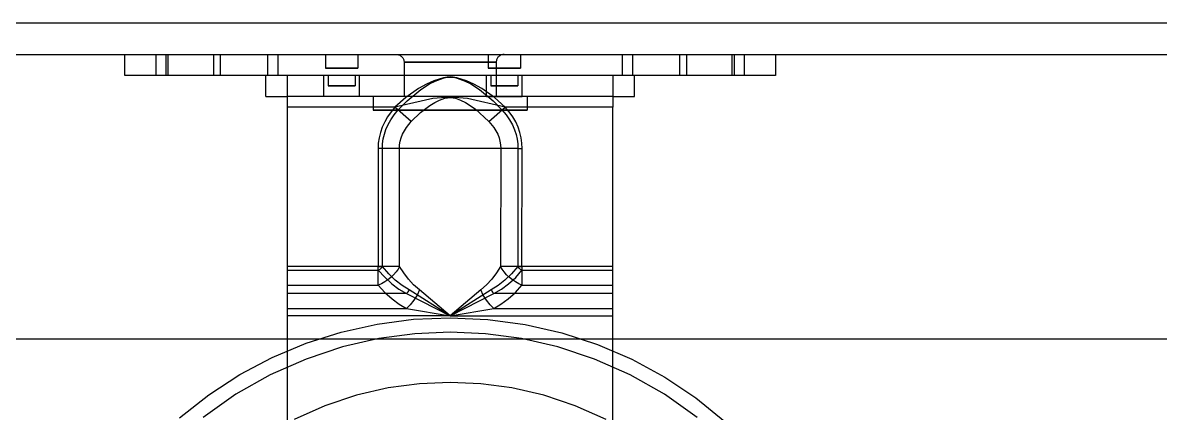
# Model space of a CAD drawing. Header units: millimetres. Extents: x 10366 to 13995, y 24552 to 29685.
# Drawn here: x 11271.5 to 11379.5, y 28020.4 to 28057.5 of the extents above; entities that cross this region are included whole.
import ezdxf

# ---------------------------------------------------------------- set-up
doc = ezdxf.new("R2010")
doc.units = ezdxf.units.MM
doc.header["$LTSCALE"] = 3
doc.layers.add('DomyÅ›lny', color=7, linetype='Continuous')

msp = doc.modelspace()

# ---------------------------------------------------------------- linework, layer by layer
at = {"layer": 'DomyÅ›lny'}
for p, q in [((11235.12, 28057.45), (11918.94, 28057.45)), ((11232.03, 28054.45), (11922.03, 28054.45)), ((11281.2, 28052.45), (11281.2, 28054.45)), ((11284.19, 28052.45), (11284.19, 28054.45)), ((11285.12, 28052.45), (11285.12, 28054.45)), ((11285.32, 28052.45), (11285.32, 28054.45)), ((11289.64, 28054.45), (11289.64, 28052.45)), ((11290.27, 28054.45), (11290.27, 28052.45)), ((11294.79, 28052.45), (11294.79, 28054.45)), ((11295.72, 28054.45), (11295.72, 28052.45)), ((11300.25, 28054.45), (11300.25, 28053.15)), ((11303.34, 28054.45), (11303.34, 28053.15)), ((11307.72, 28053.71), (11307.72, 28050.45)), ((11315.7, 28054.45), (11315.7, 28053.15)), ((11316.47, 28053.71), (11316.47, 28050.45)), ((11318.79, 28054.45), (11318.79, 28053.15)), ((11328.47, 28052.45), (11328.47, 28054.45)), ((11329.41, 28054.45), (11329.41, 28052.45)), ((11333.92, 28052.45), (11333.92, 28054.45)), ((11334.56, 28052.45), (11334.56, 28054.45)), ((11338.87, 28052.45), (11338.87, 28054.45)), ((11339.07, 28054.45), (11339.07, 28052.45)), ((11340.01, 28054.45), (11340.01, 28052.45)), ((11342.99, 28054.45), (11342.99, 28052.45)), ((11338.87, 28052.45), (11285.32, 28052.45)), ((11294.59, 28050.45), (11294.59, 28052.45)), ((11300.1, 28050.45), (11300.1, 28052.45)), ((11300.51, 28052.45), (11300.51, 28051.45)), ((11303.09, 28052.45), (11303.09, 28051.45)), ((11303.5, 28050.45), (11303.5, 28052.45)), ((11315.55, 28050.45), (11315.55, 28052.45)), ((11315.96, 28052.45), (11315.96, 28051.45)), ((11318.53, 28052.45), (11318.53, 28051.45)), ((11318.95, 28050.45), (11318.95, 28052.45)), ((11329.6, 28050.45), (11329.6, 28052.45)), ((11294.59, 28050.45), (11296.65, 28050.45)), ((11327.54, 28050.45), (11296.65, 28050.45)), ((11304.78, 28050.45), (11304.78, 28049.15)), ((11319.41, 28050.45), (11319.41, 28049.15)), ((11327.54, 28050.45), (11329.6, 28050.45)), ((11296.65, 28034.32), (11296.65, 28049.45)), ((11306.86, 28049.45), (11296.65, 28049.45)), ((11327.54, 28049.45), (11317.33, 28049.45)), ((11327.54, 28034.32), (11327.54, 28049.45)), ((11305.25, 28045.5), (11305.27, 28034.32)), ((11318.92, 28034.32), (11318.94, 28045.5)), ((11305.27, 28034.32), (11296.65, 28034.32)), ((11327.54, 28034.32), (11318.92, 28034.32)), ((11296.65, 28031.74), (11296.65, 28033.97)), ((11296.65, 28033.97), (11305.27, 28033.97)), ((11318.92, 28033.97), (11327.54, 28033.97)), ((11327.54, 28031.74), (11327.54, 28033.97)), ((11296.65, 28032.55), (11305.27, 28032.55)), ((11318.92, 28032.55), (11327.54, 28032.55)), ((11307.96, 28031.74), (11296.65, 28031.74)), ((11327.54, 28031.74), (11316.23, 28031.74)), ((11296.65, 28030.33), (11307.96, 28030.33)), ((11316.23, 28030.33), (11327.54, 28030.33)), ((11296.65, 28001.93), (11296.65, 28029.62)), ((11312.1, 28029.62), (11296.65, 28029.62)), ((11312.1, 28029.62), (11327.54, 28029.62)), ((11327.54, 28001.93), (11327.54, 28029.62)), ((11232.03, 28027.45), (11922.03, 28027.45))]:
    msp.add_line(p, q, dxfattribs=at)
for points in [[(11306.96, 28054.45, 0), (11307.03, 28054.45, 0), (11307.11, 28054.44, 0), (11307.18, 28054.42, 0), (11307.25, 28054.39, 0), (11307.32, 28054.36, 0), (11307.39, 28054.32, 0), (11307.45, 28054.28, 0), (11307.5, 28054.23, 0), (11307.55, 28054.18, 0), (11307.6, 28054.12, 0), (11307.63, 28054.06, 0), (11307.66, 28053.99, 0), (11307.69, 28053.92, 0), (11307.71, 28053.85, 0), (11307.72, 28053.78, 0), (11307.72, 28053.71, 0)], [(11312.1, 28053.71, 0), (11316.17, 28053.71, 0), (11316.46, 28053.71, 0), (11316.47, 28053.71, 0), (11316.47, 28053.71, 0), (11316.47, 28053.71, 0), (11316.47, 28053.71, 0), (11316.47, 28053.71, 0), (11316.47, 28053.71, 0), (11316.47, 28053.71, 0), (11316.47, 28053.71, 0), (11316.47, 28053.71, 0), (11316.47, 28053.71, 0), (11316.47, 28053.71, 0), (11316.47, 28053.71, 0), (11316.47, 28053.71, 0), (11316.47, 28053.71, 0), (11316.47, 28053.71, 0), (11316.47, 28053.71, 0), (11316.47, 28053.71, 0), (11316.46, 28053.71, 0), (11316.4, 28053.71, 0), (11316.18, 28053.71, 0), (11313.79, 28053.71, 0), (11307.72, 28053.71, 0)], [(11307.72, 28053.71, 0), (11307.72, 28053.71, 0), (11307.72, 28053.71, 0), (11307.72, 28053.71, 0), (11307.72, 28053.71, 0), (11307.72, 28053.71, 0), (11307.72, 28053.71, 0), (11307.72, 28053.71, 0), (11307.72, 28053.71, 0), (11307.72, 28053.71, 0), (11307.72, 28053.71, 0), (11307.72, 28053.71, 0), (11307.72, 28053.71, 0), (11307.73, 28053.71, 0), (11307.75, 28053.71, 0), (11307.85, 28053.71, 0), (11308.26, 28053.71, 0), (11312.1, 28053.71, 0)], [(11317.24, 28054.45, 0), (11317.16, 28054.45, 0), (11317.09, 28054.44, 0), (11317.01, 28054.42, 0), (11316.94, 28054.39, 0), (11316.87, 28054.36, 0), (11316.81, 28054.32, 0), (11316.75, 28054.28, 0), (11316.69, 28054.23, 0), (11316.64, 28054.18, 0), (11316.6, 28054.12, 0), (11316.56, 28054.06, 0), (11316.53, 28053.99, 0), (11316.51, 28053.92, 0), (11316.49, 28053.85, 0), (11316.48, 28053.78, 0), (11316.47, 28053.71, 0)], [(11285.32, 28052.45, 0), (11281.2, 28052.45, 0)], [(11296.65, 28049.45, 0), (11296.65, 28052.45, 0)], [(11327.54, 28052.45, 0), (11327.54, 28052.45, 0), (11327.54, 28052.45, 0), (11327.54, 28052.45, 0), (11327.54, 28052.45, 0), (11327.54, 28052.45, 0), (11327.54, 28052.45, 0), (11327.54, 28052.45, 0), (11327.54, 28052.45, 0), (11327.54, 28052.45, 0), (11327.54, 28052.45, 0), (11327.54, 28052.45, 0), (11327.54, 28052.44, 0), (11327.54, 28052.43, 0), (11327.54, 28052.35, 0), (11327.54, 28051.6, 0), (11327.54, 28049.45, 0)], [(11342.99, 28052.45, 0), (11342.99, 28052.45, 0), (11342.99, 28052.45, 0), (11342.99, 28052.45, 0), (11342.99, 28052.45, 0), (11342.99, 28052.45, 0), (11342.99, 28052.45, 0), (11342.99, 28052.45, 0), (11342.99, 28052.45, 0), (11342.99, 28052.45, 0), (11342.99, 28052.45, 0), (11342.99, 28052.45, 0), (11342.99, 28052.45, 0), (11342.99, 28052.45, 0), (11342.96, 28052.45, 0), (11342.87, 28052.45, 0), (11342.48, 28052.45, 0), (11338.87, 28052.45, 0)], [(11317.33, 28049.45, 0), (11316.3, 28050.34, 0), (11315.1, 28051.2, 0), (11314.36, 28051.63, 0), (11313.64, 28051.95, 0), (11312.73, 28052.23, 0), (11312.39, 28052.29, 0), (11312.1, 28052.31, 0), (11311.8, 28052.29, 0), (11311.46, 28052.23, 0), (11310.55, 28051.95, 0), (11309.84, 28051.63, 0), (11309.09, 28051.2, 0), (11307.89, 28050.34, 0), (11306.86, 28049.45, 0)], [(11307.17, 28049.18, 0), (11308.01, 28050.03, 0), (11309.31, 28051.12, 0), (11310.14, 28051.65, 0), (11310.68, 28051.92, 0), (11311.17, 28052.11, 0), (11311.52, 28052.22, 0), (11311.82, 28052.28, 0), (11312.1, 28052.3, 0), (11312.37, 28052.28, 0), (11312.68, 28052.22, 0), (11313.02, 28052.11, 0), (11313.51, 28051.92, 0), (11314.06, 28051.65, 0), (11314.89, 28051.12, 0), (11316.18, 28050.03, 0), (11317.02, 28049.18, 0)], [(11317.33, 28049.45, 0), (11313.73, 28050.27, 0), (11312.1, 28050.4, 0), (11310.46, 28050.27, 0), (11306.86, 28049.45, 0)], [(11308.41, 28048.09, 0), (11309.28, 28048.92, 0), (11310.18, 28049.61, 0), (11310.64, 28049.89, 0), (11311.1, 28050.11, 0), (11311.58, 28050.28, 0), (11311.83, 28050.33, 0), (11312.1, 28050.36, 0), (11312.37, 28050.33, 0), (11312.62, 28050.28, 0), (11313.09, 28050.11, 0), (11313.56, 28049.89, 0), (11314.47, 28049.29, 0), (11315.78, 28048.09, 0)], [(11306.86, 28049.45, 0), (11306.49, 28049.01, 0), (11306.15, 28048.53, 0), (11305.88, 28048.05, 0), (11305.65, 28047.54, 0), (11305.47, 28047.04, 0), (11305.35, 28046.54, 0), (11305.27, 28046.02, 0), (11305.25, 28045.5, 0)], [(11305.66, 28045.5, 0), (11305.68, 28045.96, 0), (11305.74, 28046.42, 0), (11305.85, 28046.87, 0), (11306, 28047.31, 0), (11306.2, 28047.78, 0), (11306.46, 28048.25, 0), (11306.78, 28048.72, 0), (11307.17, 28049.18, 0)], [(11306.86, 28049.45, 0), (11307.17, 28049.18, 0)], [(11308.41, 28048.09, 0), (11306.86, 28049.45, 0)], [(11315.78, 28048.09, 0), (11317.33, 28049.45, 0)], [(11317.02, 28049.18, 0), (11317.33, 28049.45, 0)], [(11317.02, 28049.18, 0), (11317.42, 28048.71, 0), (11317.74, 28048.23, 0), (11318.01, 28047.76, 0), (11318.21, 28047.28, 0), (11318.36, 28046.84, 0), (11318.46, 28046.4, 0), (11318.52, 28045.95, 0), (11318.54, 28045.5, 0)], [(11318.94, 28045.5, 0), (11318.92, 28046.02, 0), (11318.85, 28046.53, 0), (11318.72, 28047.04, 0), (11318.55, 28047.54, 0), (11318.32, 28048.05, 0), (11318.04, 28048.53, 0), (11317.71, 28049.01, 0), (11317.33, 28049.45, 0)], [(11307.28, 28045.51, 0), (11307.3, 28045.86, 0), (11307.36, 28046.2, 0), (11307.45, 28046.54, 0), (11307.58, 28046.88, 0), (11307.75, 28047.2, 0), (11307.94, 28047.52, 0), (11308.41, 28048.09, 0)], [(11315.78, 28048.09, 0), (11316.25, 28047.52, 0), (11316.45, 28047.2, 0), (11316.61, 28046.88, 0), (11316.74, 28046.54, 0), (11316.83, 28046.2, 0), (11316.89, 28045.86, 0), (11316.91, 28045.51, 0)], [(11305.66, 28045.5, 0), (11305.25, 28045.5, 0)], [(11305.68, 28034.32, 0), (11305.66, 28045.5, 0)], [(11318.54, 28045.5, 0), (11305.66, 28045.5, 0)], [(11307.3, 28034.32, 0), (11307.28, 28045.51, 0)], [(11316.91, 28045.51, 0), (11316.89, 28034.32, 0)], [(11318.54, 28045.5, 0), (11318.52, 28034.32, 0)], [(11318.54, 28045.5, 0), (11318.94, 28045.5, 0)], [(11296.65, 28033.97, 0), (11296.65, 28034.32, 0)], [(11307.3, 28034.32, 0), (11305.27, 28034.32, 0)], [(11305.27, 28033.97, 0), (11305.27, 28034.32, 0)], [(11305.27, 28034.32, 0), (11305.68, 28034.32, 0)], [(11305.27, 28033.97, 0), (11305.33, 28033.99, 0), (11305.39, 28034.03, 0), (11305.45, 28034.07, 0), (11305.51, 28034.11, 0), (11305.56, 28034.16, 0), (11305.61, 28034.21, 0), (11305.65, 28034.27, 0), (11305.68, 28034.32, 0)], [(11307.3, 28034.32, 0), (11307.15, 28034.06, 0), (11306.96, 28033.79, 0), (11306.73, 28033.53, 0), (11306.47, 28033.28, 0), (11306.19, 28033.05, 0), (11305.88, 28032.85, 0), (11305.57, 28032.68, 0), (11305.27, 28032.55, 0)], [(11305.27, 28032.55, 0), (11305.27, 28034.32, 0)], [(11308.21, 28032.1, 0), (11307.54, 28032.52, 0), (11306.89, 28033.02, 0), (11306.26, 28033.63, 0), (11305.68, 28034.32, 0)], [(11309.19, 28032.1, 0), (11308.63, 28032.58, 0), (11308.13, 28033.12, 0), (11307.69, 28033.71, 0), (11307.3, 28034.32, 0)], [(11316.89, 28034.32, 0), (11316.51, 28033.71, 0), (11316.06, 28033.12, 0), (11315.56, 28032.58, 0), (11315, 28032.1, 0)], [(11318.52, 28034.32, 0), (11317.93, 28033.63, 0), (11317.3, 28033.02, 0), (11316.66, 28032.52, 0), (11315.99, 28032.1, 0)], [(11318.92, 28034.32, 0), (11316.89, 28034.32, 0)], [(11318.92, 28032.55, 0), (11318.62, 28032.68, 0), (11318.31, 28032.85, 0), (11318.01, 28033.05, 0), (11317.72, 28033.28, 0), (11317.46, 28033.53, 0), (11317.23, 28033.79, 0), (11317.04, 28034.06, 0), (11316.89, 28034.32, 0)], [(11318.52, 28034.32, 0), (11318.55, 28034.27, 0), (11318.59, 28034.21, 0), (11318.63, 28034.16, 0), (11318.68, 28034.11, 0), (11318.74, 28034.07, 0), (11318.8, 28034.03, 0), (11318.86, 28033.99, 0), (11318.92, 28033.97, 0)], [(11318.52, 28034.32, 0), (11318.92, 28034.32, 0)], [(11318.92, 28034.32, 0), (11318.92, 28033.97, 0)], [(11318.92, 28034.32, 0), (11318.92, 28032.55, 0)], [(11327.54, 28033.97, 0), (11327.54, 28034.32, 0)], [(11305.27, 28033.97, 0), (11305.88, 28033.29, 0), (11306.56, 28032.67, 0), (11307.24, 28032.17, 0), (11307.96, 28031.74, 0)], [(11316.23, 28031.74, 0), (11316.96, 28032.17, 0), (11317.64, 28032.67, 0), (11318.32, 28033.28, 0), (11318.92, 28033.97, 0)], [(11305.27, 28032.55, 0), (11305.91, 28031.84, 0), (11306.58, 28031.24, 0), (11307.27, 28030.73, 0), (11307.96, 28030.33, 0)], [(11309.19, 28032.1, 0), (11308.95, 28031.6, 0), (11308.65, 28031.11, 0), (11308.31, 28030.68, 0), (11307.96, 28030.33, 0)], [(11307.96, 28031.74, 0), (11308.02, 28031.8, 0), (11308.11, 28031.92, 0), (11308.17, 28032.01, 0), (11308.21, 28032.1, 0)], [(11312.1, 28029.62, 0), (11308.21, 28032.1, 0)], [(11312.1, 28029.62, 0), (11309.19, 28032.1, 0)], [(11315, 28032.1, 0), (11312.1, 28029.62, 0)], [(11315.99, 28032.1, 0), (11312.1, 28029.62, 0)], [(11316.23, 28030.33, 0), (11315.89, 28030.68, 0), (11315.55, 28031.11, 0), (11315.24, 28031.6, 0), (11315, 28032.1, 0)], [(11315.99, 28032.1, 0), (11316.01, 28032.05, 0), (11316.05, 28031.97, 0), (11316.13, 28031.86, 0), (11316.18, 28031.8, 0), (11316.23, 28031.74, 0)], [(11316.23, 28030.33, 0), (11316.92, 28030.73, 0), (11317.61, 28031.24, 0), (11318.29, 28031.84, 0), (11318.92, 28032.55, 0)], [(11296.65, 28029.62, 0), (11296.65, 28031.74, 0)], [(11307.96, 28031.74, 0), (11312.1, 28029.62, 0)], [(11312.1, 28029.62, 0), (11316.23, 28031.74, 0)], [(11327.54, 28029.62, 0), (11327.54, 28031.74, 0)], [(11307.96, 28030.33, 0), (11312.1, 28029.62, 0)], [(11312.1, 28029.62, 0), (11316.23, 28030.33, 0)], [(11286.41, 28019.95, 0), (11289.17, 28022.13, 0), (11292.12, 28024.05, 0), (11295.2, 28025.67, 0), (11298.43, 28027.03, 0), (11301.76, 28028.08, 0), (11305.17, 28028.84, 0), (11308.62, 28029.3, 0), (11312.1, 28029.45, 0)], [(11312.1, 28029.45, 0), (11315.68, 28029.29, 0), (11319.22, 28028.81, 0), (11322.7, 28028.01, 0), (11326.09, 28026.9, 0), (11329.36, 28025.5, 0), (11332.47, 28023.81, 0), (11335.42, 28021.84, 0), (11338.17, 28019.61, 0)], [(11312.1, 28028.07, 0), (11308.75, 28027.92, 0), (11305.33, 28027.47, 0), (11301.86, 28026.67, 0), (11298.41, 28025.53, 0), (11295.01, 28024.03, 0), (11291.74, 28022.18, 0), (11288.65, 28019.99, 0)], [(11335.54, 28019.99, 0), (11332.45, 28022.18, 0), (11329.18, 28024.03, 0), (11325.79, 28025.53, 0), (11322.33, 28026.67, 0), (11318.87, 28027.47, 0), (11315.44, 28027.92, 0), (11312.1, 28028.07, 0)], [(11326.92, 28019.8, 0), (11323.98, 28021.1, 0), (11320.98, 28022.09, 0), (11317.97, 28022.78, 0), (11315, 28023.17, 0), (11312.1, 28023.3, 0), (11309.2, 28023.17, 0), (11306.22, 28022.78, 0), (11303.21, 28022.09, 0), (11300.21, 28021.1, 0), (11297.27, 28019.8, 0)]]:
    msp.add_polyline3d(points, dxfattribs=at)
for points in [[(11300.25, 28053.15, 0), (11300.25, 28053.15, 0), (11300.25, 28053.15, 0), (11300.25, 28053.15, 0), (11300.25, 28053.15, 0), (11300.25, 28053.15, 0), (11300.25, 28053.15, 0), (11300.25, 28053.15, 0), (11300.25, 28053.15, 0), (11300.25, 28053.15, 0), (11300.25, 28053.15, 0), (11300.26, 28053.15, 0), (11300.26, 28053.15, 0), (11300.3, 28053.15, 0), (11300.44, 28053.15, 0), (11303.11, 28053.15, 0), (11303.34, 28053.15, 0), (11303.34, 28053.15, 0), (11303.34, 28053.15, 0), (11303.34, 28053.15, 0), (11303.34, 28053.15, 0), (11303.34, 28053.15, 0), (11303.34, 28053.15, 0), (11303.34, 28053.15, 0), (11303.34, 28053.15, 0), (11303.34, 28053.15, 0), (11303.34, 28053.15, 0), (11303.34, 28053.15, 0), (11303.34, 28053.15, 0), (11303.34, 28053.15, 0), (11303.34, 28053.15, 0), (11303.34, 28053.15, 0), (11303.34, 28053.15, 0), (11303.34, 28053.15, 0), (11303.33, 28053.15, 0), (11303.3, 28053.15, 0), (11303.15, 28053.15, 0)], [(11315.7, 28053.15, 0), (11315.7, 28053.15, 0), (11315.7, 28053.15, 0), (11315.7, 28053.15, 0), (11315.7, 28053.15, 0), (11315.7, 28053.15, 0), (11315.7, 28053.15, 0), (11315.7, 28053.15, 0), (11315.7, 28053.15, 0), (11315.7, 28053.15, 0), (11315.7, 28053.15, 0), (11315.7, 28053.15, 0), (11315.71, 28053.15, 0), (11315.75, 28053.15, 0), (11315.89, 28053.15, 0), (11318.56, 28053.15, 0), (11318.78, 28053.15, 0), (11318.79, 28053.15, 0), (11318.79, 28053.15, 0), (11318.79, 28053.15, 0), (11318.79, 28053.15, 0), (11318.79, 28053.15, 0), (11318.79, 28053.15, 0), (11318.79, 28053.15, 0), (11318.79, 28053.15, 0), (11318.79, 28053.15, 0), (11318.79, 28053.15, 0), (11318.79, 28053.15, 0), (11318.79, 28053.15, 0), (11318.79, 28053.15, 0), (11318.79, 28053.15, 0), (11318.79, 28053.15, 0), (11318.79, 28053.15, 0), (11318.79, 28053.15, 0), (11318.78, 28053.15, 0), (11318.75, 28053.15, 0), (11318.6, 28053.15, 0)], [(11300.51, 28051.45, 0), (11300.51, 28051.45, 0), (11300.51, 28051.45, 0), (11300.51, 28051.45, 0), (11300.51, 28051.45, 0), (11300.51, 28051.45, 0), (11300.51, 28051.45, 0), (11300.51, 28051.45, 0), (11300.51, 28051.45, 0), (11300.51, 28051.45, 0), (11300.51, 28051.45, 0), (11300.51, 28051.45, 0), (11300.52, 28051.45, 0), (11300.55, 28051.45, 0), (11300.67, 28051.45, 0), (11302.89, 28051.45, 0), (11303.08, 28051.45, 0), (11303.08, 28051.45, 0), (11303.09, 28051.45, 0), (11303.09, 28051.45, 0), (11303.09, 28051.45, 0), (11303.09, 28051.45, 0), (11303.09, 28051.45, 0), (11303.09, 28051.45, 0), (11303.09, 28051.45, 0), (11303.09, 28051.45, 0), (11303.09, 28051.45, 0), (11303.09, 28051.45, 0), (11303.09, 28051.45, 0), (11303.09, 28051.45, 0), (11303.09, 28051.45, 0), (11303.09, 28051.45, 0), (11303.09, 28051.45, 0), (11303.08, 28051.45, 0), (11303.08, 28051.45, 0), (11303.05, 28051.45, 0), (11302.93, 28051.45, 0)], [(11315.96, 28051.45, 0), (11315.96, 28051.45, 0), (11315.96, 28051.45, 0), (11315.96, 28051.45, 0), (11315.96, 28051.45, 0), (11315.96, 28051.45, 0), (11315.96, 28051.45, 0), (11315.96, 28051.45, 0), (11315.96, 28051.45, 0), (11315.96, 28051.45, 0), (11315.96, 28051.45, 0), (11315.96, 28051.45, 0), (11315.97, 28051.45, 0), (11316, 28051.45, 0), (11316.12, 28051.45, 0), (11318.34, 28051.45, 0), (11318.53, 28051.45, 0), (11318.53, 28051.45, 0), (11318.53, 28051.45, 0), (11318.53, 28051.45, 0), (11318.53, 28051.45, 0), (11318.53, 28051.45, 0), (11318.53, 28051.45, 0), (11318.53, 28051.45, 0), (11318.53, 28051.45, 0), (11318.53, 28051.45, 0), (11318.53, 28051.45, 0), (11318.53, 28051.45, 0), (11318.53, 28051.45, 0), (11318.53, 28051.45, 0), (11318.53, 28051.45, 0), (11318.53, 28051.45, 0), (11318.53, 28051.45, 0), (11318.53, 28051.45, 0), (11318.52, 28051.45, 0), (11318.5, 28051.45, 0), (11318.37, 28051.45, 0)], [(11318.95, 28050.45, 0), (11318.95, 28050.45, 0), (11318.95, 28050.45, 0), (11318.95, 28050.45, 0), (11318.95, 28050.45, 0), (11318.95, 28050.45, 0), (11318.95, 28050.45, 0), (11318.95, 28050.45, 0), (11318.95, 28050.45, 0), (11318.95, 28050.45, 0), (11318.94, 28050.45, 0), (11318.94, 28050.45, 0), (11318.93, 28050.45, 0), (11318.9, 28050.45, 0), (11318.74, 28050.45, 0), (11315.8, 28050.45, 0), (11315.55, 28050.45, 0), (11315.55, 28050.45, 0), (11315.55, 28050.45, 0), (11315.55, 28050.45, 0), (11315.55, 28050.45, 0), (11315.55, 28050.45, 0), (11315.55, 28050.45, 0), (11315.55, 28050.45, 0), (11315.55, 28050.45, 0), (11315.55, 28050.45, 0), (11315.55, 28050.45, 0), (11315.55, 28050.45, 0), (11315.55, 28050.45, 0), (11315.55, 28050.45, 0), (11315.55, 28050.45, 0), (11315.55, 28050.45, 0), (11315.55, 28050.45, 0), (11315.55, 28050.45, 0), (11315.56, 28050.45, 0), (11315.6, 28050.45, 0), (11315.76, 28050.45, 0)], [(11304.78, 28049.15, 0), (11304.78, 28049.15, 0), (11304.78, 28049.15, 0), (11304.78, 28049.15, 0), (11304.78, 28049.15, 0), (11304.78, 28049.15, 0), (11304.78, 28049.15, 0), (11304.78, 28049.15, 0), (11304.79, 28049.15, 0), (11304.79, 28049.15, 0), (11304.79, 28049.15, 0), (11304.8, 28049.15, 0), (11304.84, 28049.15, 0), (11305, 28049.15, 0), (11305.69, 28049.15, 0), (11318.3, 28049.15, 0), (11319.38, 28049.15, 0), (11319.4, 28049.15, 0), (11319.41, 28049.15, 0), (11319.41, 28049.15, 0), (11319.41, 28049.15, 0), (11319.41, 28049.15, 0), (11319.41, 28049.15, 0), (11319.41, 28049.15, 0), (11319.41, 28049.15, 0), (11319.41, 28049.15, 0), (11319.41, 28049.15, 0), (11319.41, 28049.15, 0), (11319.41, 28049.15, 0), (11319.41, 28049.15, 0), (11319.41, 28049.15, 0), (11319.41, 28049.15, 0), (11319.41, 28049.15, 0), (11319.4, 28049.15, 0), (11319.36, 28049.15, 0), (11319.2, 28049.15, 0), (11318.51, 28049.15, 0)], [(11312.1, 28049.15, 0), (11317.81, 28049.15, 0), (11312.1, 28049.15, 0), (11306.38, 28049.15, 0)]]:
    msp.add_polyline3d(points, close=True, dxfattribs=at)

doc.saveas('drawing.dxf')
